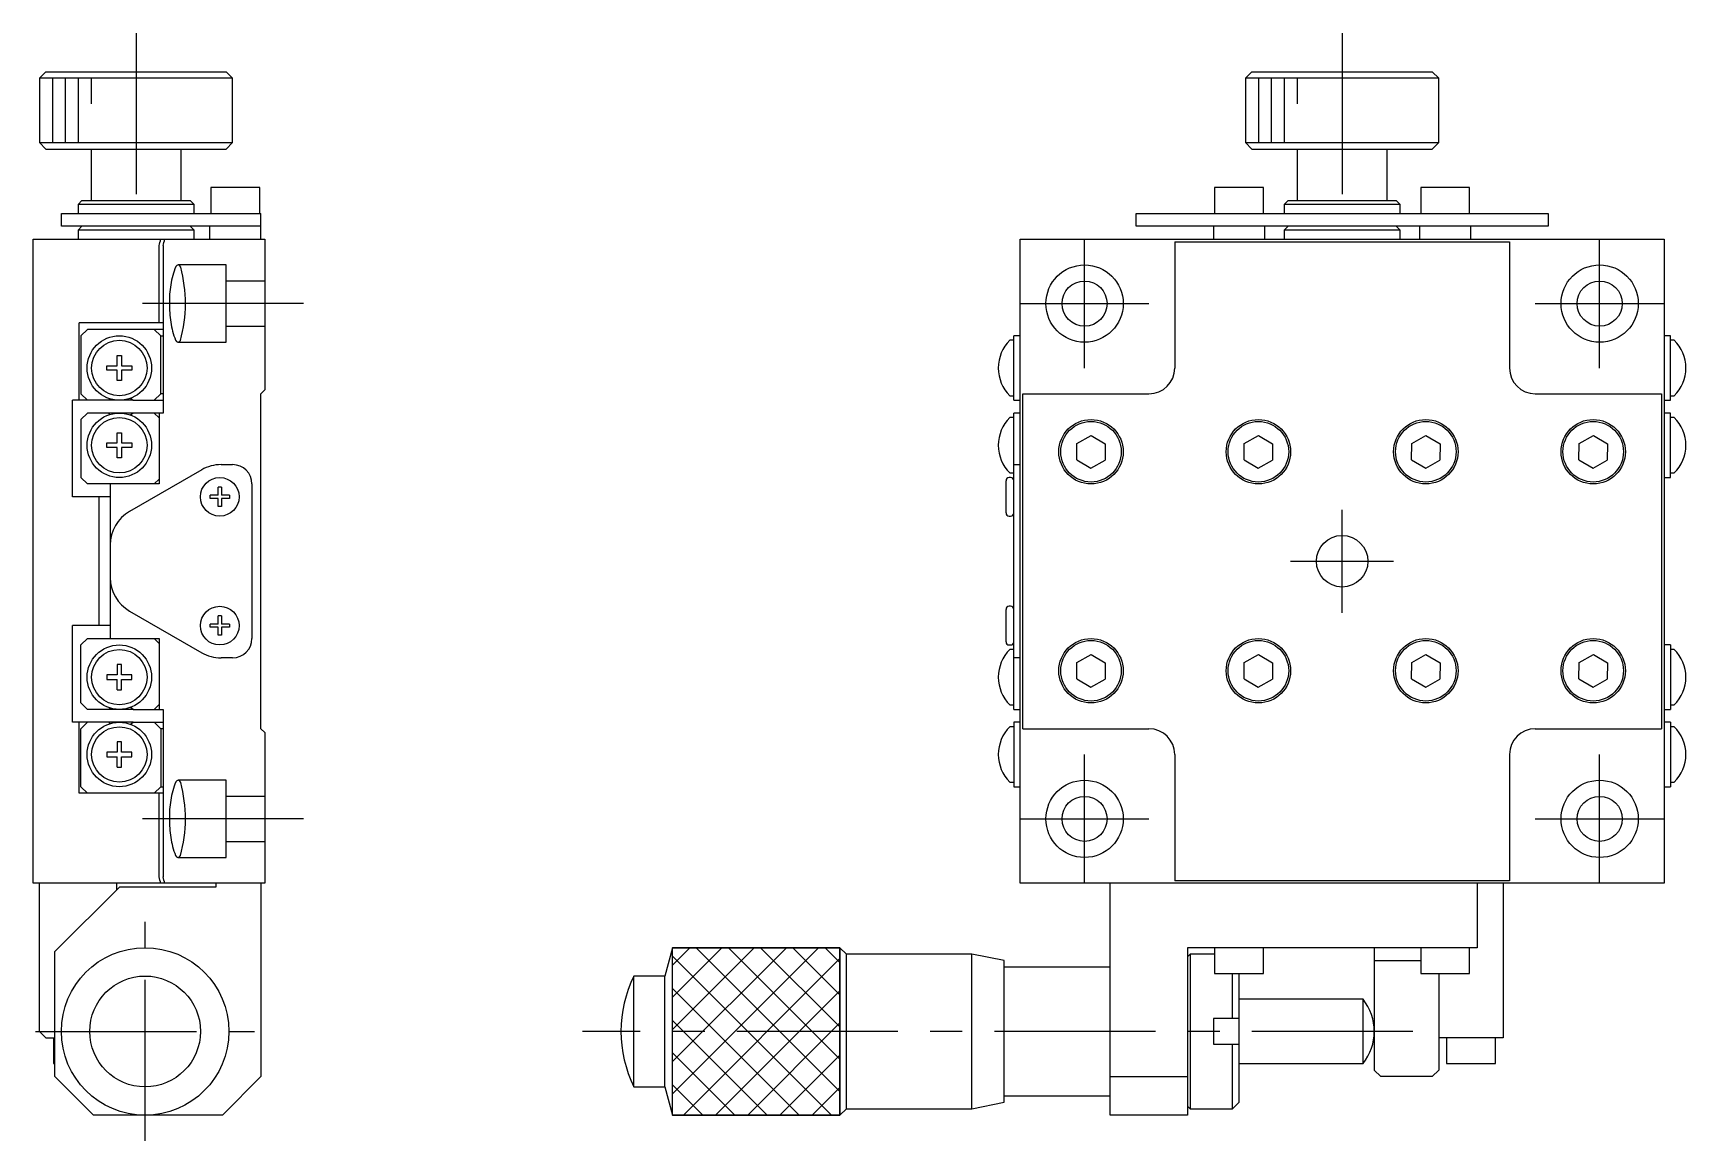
# Model space of a CAD drawing. Extents: x 15 to 357, y 25 to 256.
# Drawn here: x 229 to 357.4, y 125.5 to 211.5 of the extents above; entities that cross this region are included whole.
import ezdxf

# ---------------------------------------------------------------- set-up
doc = ezdxf.new("R2010")
doc.units = 0
doc.header["$LTSCALE"] = 10
doc.linetypes.add('CENTER', pattern=[2, 1.25, -0.25, 0.25, -0.25])
doc.linetypes.add('DASHED', pattern=[3.5, 2, -1.5])
doc.layers.get('0').update_dxf_attribs({"linetype": 'CONTINUOUS'})
doc.layers.add('CENTER', color=1, linetype='CENTER')

msp = doc.modelspace()

# ---------------------------------------------------------------- linework, layer by layer
at = {"color": 7, "linetype": 'CONTINUOUS'}
for p, q in [((230, 208.5), (229.5, 208)), ((229.5, 208), (229.5, 203)), ((244.5, 208), (229.5, 208)), ((230, 208.5), (244, 208.5)), ((244.5, 208), (244, 208.5)), ((244.5, 203), (244.5, 208)), ((323.655413, 208.5), (323.155413, 208)), ((323.155413, 208), (323.155413, 203)), ((338.155413, 208), (323.155413, 208)), ((323.655413, 208.5), (337.655413, 208.5)), ((338.155413, 208), (337.655413, 208.5)), ((338.155413, 203), (338.155413, 208)), ((229.5, 203), (230, 202.5)), ((229.5, 203), (244.5, 203)), ((244, 202.5), (244.5, 203)), ((323.155413, 203), (323.655413, 202.5)), ((323.155413, 203), (338.155413, 203)), ((337.655413, 202.5), (338.155413, 203)), ((230, 202.5), (244, 202.5)), ((233.5, 202.5), (233.5, 198.5)), ((240.5, 198.5), (240.5, 202.5)), ((323.655413, 202.5), (337.655413, 202.5)), ((327.155413, 202.5), (327.155413, 198.5)), ((334.155413, 198.5), (334.155413, 202.5)), ((242.8, 199.5), (242.8, 197.5)), ((246.6, 199.5), (242.8, 199.5)), ((246.6, 197.5), (246.6, 199.5)), ((324.555413, 199.5), (320.755413, 199.5)), ((320.755413, 199.5), (320.755413, 197.5)), ((324.555413, 197.5), (324.555413, 199.5)), ((340.555413, 199.5), (336.755413, 199.5)), ((336.755413, 199.5), (336.755413, 197.5)), ((340.555413, 197.5), (340.555413, 199.5)), ((232.8, 198.5), (232.5, 198.2)), ((232.5, 198.2), (232.5, 197.5)), ((241.5, 198.2), (232.5, 198.2)), ((232.8, 198.5), (241.2, 198.5)), ((241.5, 198.2), (241.2, 198.5)), ((241.5, 197.5), (241.5, 198.2)), ((326.455413, 198.5), (326.155413, 198.2)), ((326.155413, 198.2), (326.155413, 197.5)), ((335.155413, 198.2), (326.155413, 198.2)), ((326.455413, 198.5), (334.855413, 198.5)), ((335.155413, 198.2), (334.855413, 198.5)), ((335.155413, 197.5), (335.155413, 198.2)), ((231.2, 196.5), (231.2, 197.5)), ((231.2, 197.5), (246.7, 197.5)), ((246.7, 196.5), (231.2, 196.5)), ((232.8, 196.5), (232.5, 196.2)), ((241.5, 196.2), (241.2, 196.5)), ((242.7, 196.5), (242.7, 195.5)), ((246.7, 195.5), (246.7, 197.5)), ((314.655413, 196.5), (314.655413, 197.5)), ((314.655413, 197.5), (346.655413, 197.5)), ((346.655413, 196.5), (314.655413, 196.5)), ((320.655413, 196.5), (320.655413, 195.5)), ((324.655413, 195.5), (324.655413, 196.5)), ((326.455413, 196.5), (326.155413, 196.2)), ((335.155413, 196.2), (334.855413, 196.5)), ((336.655413, 196.5), (336.655413, 195.5)), ((340.655413, 195.5), (340.655413, 196.5)), ((346.655413, 197.5), (346.655413, 196.5)), ((229, 145.5), (229, 195.5)), ((229, 195.5), (247, 195.5)), ((232.5, 196.2), (232.5, 195.5)), ((241.5, 196.2), (232.5, 196.2)), ((241.5, 195.5), (241.5, 196.2)), ((247, 195.5), (247, 183.8)), ((305.655413, 145.5), (305.655413, 195.5)), ((305.655413, 195.5), (355.655413, 195.5)), ((317.655413, 195.3), (343.655413, 195.3)), ((317.655413, 195.3), (317.655413, 185.5)), ((326.155413, 196.2), (326.155413, 195.5)), ((335.155413, 196.2), (326.155413, 196.2)), ((335.155413, 195.5), (335.155413, 196.2)), ((343.655413, 195.3), (343.655413, 185.5)), ((355.655413, 195.5), (355.655413, 145.5)), ((238.79144, 189), (238.79144, 195)), ((239.101457, 195), (239.101457, 182)), ((232.576783, 183), (232.576783, 189)), ((239.101457, 189), (232.576783, 189)), ((232.709263, 188), (233.233032, 188.5)), ((232.709263, 188), (232.709263, 183.5)), ((239.101457, 188.5), (233.233032, 188.5)), ((238.404402, 188.5), (238.917213, 188)), ((238.917213, 183.5), (238.917213, 188)), ((238.917213, 188), (239.101457, 188)), ((305.155413, 187.65), (304.863166, 187.65)), ((305.655413, 188), (305.155413, 188)), ((305.155413, 183), (305.155413, 188)), ((356.155413, 188), (355.655413, 188)), ((356.155413, 183), (356.155413, 188)), ((356.447661, 187.65), (356.155413, 187.65)), ((235.52, 186.473388), (235.88, 186.473388)), ((235.52, 185.68), (235.52, 186.473388)), ((235.88, 186.473388), (235.88, 185.68)), ((234.726612, 185.68), (235.52, 185.68)), ((234.726612, 185.32), (234.726612, 185.68)), ((235.52, 185.32), (234.726612, 185.32)), ((235.52, 184.526612), (235.52, 185.32)), ((235.88, 185.68), (236.673388, 185.68)), ((235.88, 185.32), (235.88, 184.526612)), ((236.673388, 185.32), (235.88, 185.32)), ((236.673388, 185.68), (236.673388, 185.32)), ((235.88, 184.526612), (235.52, 184.526612)), ((246.7, 183.5), (247, 183.8)), ((232.057566, 175.5), (232.057566, 183)), ((236.766277, 183), (232.057566, 183)), ((232.709263, 183.5), (233.233032, 183)), ((234.875224, 183), (234.961447, 183.112281)), ((236.565089, 183.155208), (236.766277, 183)), ((236.766277, 183), (239.101457, 183)), ((238.917213, 183.5), (238.404402, 183)), ((239.101457, 183.5), (238.917213, 183.5)), ((246.7, 157.5), (246.7, 183.5)), ((304.863166, 183.35), (305.155413, 183.35)), ((305.155413, 183), (305.655413, 183)), ((305.855413, 157.5), (305.855413, 183.5)), ((305.855413, 183.5), (315.655413, 183.5)), ((345.655413, 183.5), (355.455413, 183.5)), ((355.455413, 183.5), (355.455413, 157.5)), ((355.655413, 183), (356.155413, 183)), ((356.155413, 183.35), (356.447661, 183.35)), ((233.233032, 182), (232.709263, 181.5)), ((232.709263, 181.5), (232.709263, 177)), ((236.766277, 182), (233.233032, 182)), ((234.961447, 181.887719), (234.875224, 182)), ((236.766277, 182), (236.565089, 181.844792)), ((239.101457, 182), (236.766277, 182)), ((238.404402, 182), (238.791448, 181.622639)), ((238.79144, 182), (238.79144, 176.5)), ((305.155413, 181.65), (304.863166, 181.65)), ((305.655413, 182), (305.155413, 182)), ((305.155413, 159), (305.155413, 182)), ((356.155413, 182), (355.655413, 182)), ((356.155413, 177), (356.155413, 182)), ((356.447661, 181.65), (356.155413, 181.65)), ((235.52, 180.473388), (235.88, 180.473388)), ((235.52, 179.68), (235.52, 180.473388)), ((235.88, 180.473388), (235.88, 179.68)), ((310.06121, 179.645021), (311.166917, 180.270118)), ((311.166917, 180.270118), (312.26112, 179.625097)), ((323.06121, 179.645021), (324.166917, 180.270118)), ((324.166917, 180.270118), (325.26112, 179.625097)), ((336.06121, 179.645021), (337.166917, 180.270118)), ((337.166917, 180.270118), (338.26112, 179.625097)), ((349.06121, 179.645021), (350.166917, 180.270118)), ((350.166917, 180.270118), (351.26112, 179.625097)), ((234.726612, 179.68), (235.52, 179.68)), ((234.726612, 179.32), (234.726612, 179.68)), ((235.52, 179.32), (234.726612, 179.32)), ((235.52, 178.526612), (235.52, 179.32)), ((235.88, 178.526612), (235.52, 178.526612)), ((235.88, 179.68), (236.673388, 179.68)), ((235.88, 179.32), (235.88, 178.526612)), ((236.673388, 179.32), (235.88, 179.32)), ((236.673388, 179.68), (236.673388, 179.32)), ((310.049707, 178.374903), (310.06121, 179.645021)), ((312.26112, 179.625097), (312.249616, 178.354979)), ((323.049707, 178.374903), (323.06121, 179.645021)), ((325.26112, 179.625097), (325.249616, 178.354979)), ((336.049707, 178.374903), (336.06121, 179.645021)), ((338.26112, 179.625097), (338.249616, 178.354979)), ((349.049707, 178.374903), (349.06121, 179.645021)), ((351.26112, 179.625097), (351.249616, 178.354979)), ((242.098076, 177.598076), (236.5, 174.366025)), ((243.598076, 178), (244.5, 178)), ((304.863166, 177.35), (305.155413, 177.35)), ((305.155413, 178), (305.655413, 178)), ((310.049707, 178.374903), (311.14391, 177.729881)), ((311.14391, 177.729881), (312.249616, 178.354979)), ((323.049707, 178.374903), (324.14391, 177.729881)), ((324.14391, 177.729881), (325.249616, 178.354979)), ((336.049707, 178.374903), (337.14391, 177.729881)), ((337.14391, 177.729881), (338.249616, 178.354979)), ((349.049707, 178.374903), (350.14391, 177.729881)), ((350.14391, 177.729881), (351.249616, 178.354979)), ((356.155413, 177.35), (356.447661, 177.35)), ((233.233032, 176.5), (232.709263, 177)), ((238.79144, 176.5), (233.233032, 176.5)), ((235, 176.5), (235, 164.5)), ((238.791448, 176.877361), (238.404402, 176.5)), ((243.375, 175.625), (243.375, 176.25)), ((243.625, 176.25), (243.375, 176.25)), ((243.625, 176.25), (243.625, 175.625)), ((246, 176.5), (246, 164.5)), ((304.555413, 174.25), (304.555413, 176.75)), ((304.905413, 177), (304.805413, 177)), ((355.655413, 177), (356.155413, 177)), ((235, 175.5), (232.057566, 175.5)), ((234.133144, 165.5), (234.133144, 175.5)), ((242.75, 175.375), (242.75, 175.625)), ((243.375, 175.625), (242.75, 175.625)), ((243.375, 175.375), (242.75, 175.375)), ((243.375, 174.75), (243.375, 175.375)), ((243.625, 174.75), (243.375, 174.75)), ((244.25, 175.625), (243.625, 175.625)), ((243.625, 175.375), (243.625, 174.75)), ((244.25, 175.375), (243.625, 175.375)), ((244.25, 175.625), (244.25, 175.375)), ((304.805413, 174), (304.905413, 174)), ((304.905413, 167), (304.805413, 167)), ((236.5, 166.633975), (242.098076, 163.401924)), ((242.75, 165.375), (242.75, 165.625)), ((243.375, 165.625), (242.75, 165.625)), ((243.375, 165.625), (243.375, 166.25)), ((243.625, 166.25), (243.375, 166.25)), ((243.625, 166.25), (243.625, 165.625)), ((244.25, 165.625), (243.625, 165.625)), ((244.25, 165.625), (244.25, 165.375)), ((304.555413, 164.25), (304.555413, 166.75)), ((232.057566, 158), (232.057566, 165.5)), ((235, 165.5), (232.057566, 165.5)), ((233.233032, 164.5), (232.709263, 164)), ((233.233032, 164.5), (238.79144, 164.5)), ((238.791448, 164.122639), (238.404402, 164.5)), ((238.79144, 164.5), (238.79144, 159)), ((243.375, 165.375), (242.75, 165.375)), ((243.375, 164.75), (243.375, 165.375)), ((243.625, 164.75), (243.375, 164.75)), ((243.625, 165.375), (243.625, 164.75)), ((244.25, 165.375), (243.625, 165.375)), ((232.709263, 159.5), (232.709263, 164)), ((304.805413, 164), (304.905413, 164)), ((305.155413, 163.65), (304.863166, 163.65)), ((310.06121, 162.645021), (311.166917, 163.270118)), ((311.166917, 163.270118), (312.26112, 162.625097)), ((323.06121, 162.645021), (324.166917, 163.270118)), ((324.166917, 163.270118), (325.26112, 162.625097)), ((336.06121, 162.645021), (337.166917, 163.270118)), ((337.166917, 163.270118), (338.26112, 162.625097)), ((349.06121, 162.645021), (350.166917, 163.270118)), ((350.166917, 163.270118), (351.26112, 162.625097)), ((356.155413, 164), (355.655413, 164)), ((356.155413, 164), (356.155413, 159)), ((356.447661, 163.65), (356.155413, 163.65)), ((235.88, 162.473388), (235.52, 162.473388)), ((235.52, 162.473388), (235.52, 161.68)), ((235.88, 161.68), (235.88, 162.473388)), ((244.5, 163), (243.598076, 163)), ((305.655413, 163), (305.155413, 163)), ((310.049707, 161.374903), (310.06121, 162.645021)), ((312.26112, 162.625097), (312.249616, 161.354979)), ((323.049707, 161.374903), (323.06121, 162.645021)), ((325.26112, 162.625097), (325.249616, 161.354979)), ((336.049707, 161.374903), (336.06121, 162.645021)), ((338.26112, 162.625097), (338.249616, 161.354979)), ((349.049707, 161.374903), (349.06121, 162.645021)), ((351.26112, 162.625097), (351.249616, 161.354979)), ((235.52, 161.68), (234.726612, 161.68)), ((234.726612, 161.68), (234.726612, 161.32)), ((234.726612, 161.32), (235.52, 161.32)), ((235.52, 160.526612), (235.52, 161.32)), ((235.52, 160.526612), (235.88, 160.526612)), ((236.673388, 161.68), (235.88, 161.68)), ((235.88, 160.526612), (235.88, 161.32)), ((235.88, 161.32), (236.673388, 161.32)), ((236.673388, 161.32), (236.673388, 161.68)), ((310.049707, 161.374903), (311.14391, 160.729881)), ((311.14391, 160.729881), (312.249616, 161.354979)), ((323.049707, 161.374903), (324.14391, 160.729881)), ((324.14391, 160.729881), (325.249616, 161.354979)), ((336.049707, 161.374903), (337.14391, 160.729881)), ((337.14391, 160.729881), (338.249616, 161.354979)), ((349.049707, 161.374903), (350.14391, 160.729881)), ((350.14391, 160.729881), (351.249616, 161.354979)), ((233.233032, 159), (232.709263, 159.5)), ((238.404402, 159), (238.791448, 159.377361)), ((304.863166, 159.35), (305.155413, 159.35)), ((356.155413, 159.35), (356.447661, 159.35)), ((236.766277, 158), (232.057566, 158)), ((232.576783, 152.5), (232.576783, 158)), ((232.709263, 157.5), (233.233032, 158)), ((236.766277, 159), (233.233032, 159)), ((234.961447, 159.112281), (234.875224, 159)), ((234.875224, 158), (234.961447, 157.887719)), ((236.766277, 159), (236.565089, 159.155208)), ((236.565089, 157.844792), (236.766277, 158)), ((236.766277, 159), (239.101457, 159)), ((236.766277, 158), (239.101457, 158)), ((238.917213, 157.5), (238.404402, 158)), ((239.101457, 159), (239.101457, 146)), ((305.155413, 159), (305.655413, 159)), ((305.655413, 158), (305.155413, 158)), ((305.155413, 158), (305.155413, 153)), ((355.655413, 159), (356.155413, 159)), ((356.155413, 158), (355.655413, 158)), ((356.155413, 158), (356.155413, 153)), ((232.709263, 153), (232.709263, 157.5)), ((238.917213, 157.5), (238.917213, 153)), ((239.101457, 157.5), (238.917213, 157.5)), ((247, 157.2), (246.7, 157.5)), ((247, 157.2), (247, 145.5)), ((305.155413, 157.65), (304.863166, 157.65)), ((305.855413, 157.5), (315.655413, 157.5)), ((345.655413, 157.5), (355.455413, 157.5)), ((356.447661, 157.65), (356.155413, 157.65)), ((235.52, 155.68), (234.726612, 155.68)), ((234.726612, 155.68), (234.726612, 155.32)), ((234.726612, 155.32), (235.52, 155.32)), ((235.88, 156.473388), (235.52, 156.473388)), ((235.52, 156.473388), (235.52, 155.68)), ((235.52, 154.526612), (235.52, 155.32)), ((235.88, 155.68), (235.88, 156.473388)), ((236.673388, 155.68), (235.88, 155.68)), ((235.88, 155.32), (236.673388, 155.32)), ((235.88, 154.526612), (235.88, 155.32)), ((236.673388, 155.32), (236.673388, 155.68)), ((317.655413, 155.5), (317.655413, 145.7)), ((343.655413, 155.5), (343.655413, 145.7)), ((235.52, 154.526612), (235.88, 154.526612)), ((232.709263, 153), (233.233032, 152.5)), ((238.404402, 152.5), (238.917213, 153)), ((238.917213, 153), (239.101457, 153)), ((304.863166, 153.35), (305.155413, 153.35)), ((305.155413, 153), (305.655413, 153)), ((355.655413, 153), (356.155413, 153)), ((356.155413, 153.35), (356.447661, 153.35)), ((239.101457, 152.5), (232.576783, 152.5)), ((238.79144, 146), (238.79144, 152.5)), ((247, 145.5), (229, 145.5)), ((229.5, 134), (229.5, 145.5)), ((235.7, 145.2), (230.7, 140.2)), ((235.5, 145), (235.5, 145.5)), ((243.2, 145.2), (235.7, 145.2)), ((243.2, 145.5), (243.2, 145.2)), ((246.7, 145.5), (246.7, 130.5)), ((355.655413, 145.5), (305.655413, 145.5)), ((312.655413, 127.5), (312.655413, 145.5)), ((343.655413, 145.7), (317.655413, 145.7)), ((341.155413, 145.5), (341.155413, 140.5)), ((343.155413, 145.5), (343.155413, 133.5)), ((230.7, 130.5), (230.7, 140.2)), ((278.655406, 140.499999), (278.065918, 138.3)), ((278.655406, 140.499999), (291.655407, 140.499999)), ((278.655406, 127.500001), (278.655406, 140.499999)), ((292.155409, 139.999996), (291.655407, 140.499999)), ((291.655407, 140.499999), (291.655407, 127.500001)), ((301.905414, 139.999996), (292.155409, 139.999996)), ((292.155409, 128.000004), (292.155409, 139.999996)), ((304.405413, 139.499997), (301.905414, 139.999996)), ((301.905414, 128.000004), (301.905414, 139.999996)), ((341.155413, 140.5), (318.655413, 140.5)), ((318.655413, 140.5), (318.655413, 127.5)), ((318.855413, 140), (318.655413, 139.8)), ((320.755413, 140), (318.855413, 140)), ((318.855413, 140), (318.855413, 128)), ((320.755413, 140.5), (320.755413, 138.5)), ((324.555413, 138.5), (324.555413, 140.5)), ((333.155413, 140.5), (333.155413, 131)), ((336.755413, 140.5), (336.755413, 138.5)), ((340.555413, 138.5), (340.555413, 140.5)), ((304.405413, 128.500003), (304.405413, 139.499997)), ((312.655413, 139), (304.405413, 139)), ((333.155413, 139.5), (336.755413, 139.5)), ((278.065918, 138.3), (275.655407, 138.3)), ((275.655407, 129.7), (275.655407, 138.3)), ((278.065918, 129.7), (278.065918, 138.3)), ((320.755413, 138.5), (324.555413, 138.5)), ((322.155413, 135), (322.155413, 138.5)), ((322.655413, 128.5), (322.655413, 138.5)), ((336.755413, 138.5), (340.555413, 138.5)), ((338.155413, 138.5), (338.155413, 131)), ((332.277904, 136.499996), (322.655413, 136.499996)), ((332.277904, 131.500004), (332.277904, 136.499996)), ((320.655413, 135), (320.655413, 133)), ((322.655413, 135), (320.655413, 135)), ((229.5, 134), (230, 133.5)), ((230, 133.5), (230.7, 133.5)), ((230.6, 133.5), (230.6, 131.5)), ((343.155413, 133.5), (338.155413, 133.5)), ((338.755413, 133.5), (338.755413, 131.5)), ((342.555413, 131.5), (342.555413, 133.5)), ((320.655413, 133), (322.655413, 133)), ((322.155413, 128), (322.155413, 133)), ((230.6, 131.5), (230.7, 131.5)), ((322.655413, 131.500004), (332.277904, 131.500004)), ((333.655413, 130.5), (333.155413, 131)), ((338.155413, 131), (337.655413, 130.5)), ((338.755413, 131.5), (342.555413, 131.5)), ((230.7, 130.5), (233.7, 127.5)), ((243.7, 127.5), (246.7, 130.5)), ((275.655407, 129.7), (278.065918, 129.7)), ((278.065918, 129.7), (278.655406, 127.500001)), ((312.655413, 130.5), (318.655413, 130.5)), ((337.655413, 130.5), (333.655413, 130.5)), ((301.905414, 128.000004), (304.405413, 128.500003)), ((304.405413, 129), (312.655413, 129)), ((322.155413, 128), (322.655413, 128.5)), ((243.7, 127.5), (233.7, 127.5)), ((291.655407, 127.500001), (278.655406, 127.500001)), ((291.655407, 127.500001), (292.155409, 128.000004)), ((292.155409, 128.000004), (301.905414, 128.000004)), ((318.655413, 127.5), (312.655413, 127.5)), ((318.655413, 128.2), (318.855413, 128)), ((318.855413, 128), (322.155413, 128))]:
    msp.add_line(p, q, dxfattribs=at)
at = {"color": 3, "linetype": 'CONTINUOUS'}
for p, q in [((230.5, 208), (230.5, 203)), ((231.5, 208), (231.5, 203)), ((232.5, 208), (232.5, 203)), ((233.5, 208), (233.5, 206)), ((324.155413, 208), (324.155413, 203)), ((325.155413, 208), (325.155413, 203)), ((326.155413, 208), (326.155413, 203)), ((327.155413, 208), (327.155413, 206)), ((291.655407, 140.499999), (278.655406, 140.499999)), ((278.655406, 127.500001), (278.655406, 140.499999)), ((278.655406, 139.155406), (279.999999, 140.499999)), ((278.655406, 136.655406), (282.499999, 140.499999)), ((278.655406, 134.155406), (284.999999, 140.499999)), ((278.655406, 131.655406), (287.499999, 140.499999)), ((278.655406, 129.155406), (289.999999, 140.499999)), ((280.500001, 140.499999), (291.655407, 129.344593)), ((283.000001, 140.499999), (291.655407, 131.844593)), ((285.500001, 140.499999), (291.655407, 134.344593)), ((288.000001, 140.499999), (291.655407, 136.844593)), ((290.500001, 140.499999), (291.655407, 139.344593)), ((291.655407, 127.500001), (291.655407, 140.499999)), ((278.655406, 139.844594), (290.999999, 127.500001)), ((279.500001, 127.500001), (291.655407, 139.655407)), ((278.655406, 137.344594), (288.499999, 127.500001)), ((282.000001, 127.500001), (291.655407, 137.155407)), ((278.655406, 134.844594), (285.999999, 127.500001)), ((284.500001, 127.500001), (291.655407, 134.655407)), ((278.655406, 132.344594), (283.499999, 127.500001)), ((287.000001, 127.500001), (291.655407, 132.155407)), ((278.655406, 129.844594), (280.999999, 127.500001)), ((289.500001, 127.500001), (291.655407, 129.655407)), ((278.655406, 127.500001), (291.655407, 127.500001))]:
    msp.add_line(p, q, dxfattribs=at)
at = {"color": 3, "linetype": 'DASHED'}
for p, q in [((240.164835, 193.461135), (240.083903, 193.373606)), ((240.265051, 193.5), (240.164835, 193.461135)), ((244, 193.5), (240.265039, 193.5)), ((240.29591, 193.496203), (240.265051, 193.5)), ((240.397461, 193.427587), (240.29591, 193.496203)), ((240.468278, 193.323028), (240.397461, 193.427587)), ((244, 187.5), (244, 193.5)), ((247, 192.25), (244, 192.25)), ((239.599667, 190.472913), (239.599686, 190.534865)), ((244, 188.75), (247, 188.75)), ((240.060094, 187.661874), (240.138997, 187.561343)), ((240.138997, 187.561343), (240.244985, 187.50159)), ((240.244985, 187.50159), (240.265051, 187.5)), ((240.265033, 187.5), (244, 187.5)), ((240.265051, 187.5), (240.375685, 187.550086)), ((240.375685, 187.550086), (240.449784, 187.644705)), ((240.164835, 153.461135), (240.083903, 153.373606)), ((240.265051, 153.5), (240.164835, 153.461135)), ((244, 153.5), (240.265039, 153.5)), ((240.29591, 153.496203), (240.265051, 153.5)), ((240.397461, 153.427587), (240.29591, 153.496203)), ((240.468278, 153.323028), (240.397461, 153.427587)), ((244, 147.5), (244, 153.5)), ((247, 152.25), (244, 152.25)), ((239.599667, 150.472913), (239.599686, 150.534865)), ((240.060094, 147.661874), (240.138997, 147.561343)), ((240.375685, 147.550086), (240.449784, 147.644705)), ((244, 148.75), (247, 148.75)), ((240.138997, 147.561343), (240.244985, 147.50159)), ((240.244985, 147.50159), (240.265051, 147.5)), ((240.265033, 147.5), (244, 147.5)), ((240.265051, 147.5), (240.375685, 147.550086))]:
    msp.add_line(p, q, dxfattribs=at)
for centre in [(310.655413, 190.5), (350.655413, 190.5), (310.655413, 150.5), (350.655413, 150.5)]:
    msp.add_circle(centre, 3, dxfattribs=at)
at = {"color": 7, "linetype": 'CONTINUOUS'}
for centre, radius in [((310.655413, 190.5), 1.75), ((350.655413, 190.5), 1.75), ((235.7, 185.5), 2.5), ((235.7, 185.5), 2.15), ((235.7, 179.5), 2.5), ((235.7, 179.5), 2.15), ((311.155413, 179), 2.5), ((311.155413, 179), 2.35), ((324.155413, 179), 2.5), ((324.155413, 179), 2.35), ((337.155413, 179), 2.5), ((337.155413, 179), 2.35), ((350.155413, 179), 2.5), ((350.155413, 179), 2.35), ((243.5, 175.5), 1.5), ((330.655413, 170.5), 2), ((243.5, 165.5), 1.5), ((311.155413, 162), 2.5), ((311.155413, 162), 2.35), ((324.155413, 162), 2.5), ((324.155413, 162), 2.35), ((337.155413, 162), 2.5), ((337.155413, 162), 2.35), ((350.155413, 162), 2.5), ((350.155413, 162), 2.35), ((235.7, 161.5), 2.5), ((235.7, 161.5), 2.15), ((235.7, 155.5), 2.5), ((235.7, 155.5), 2.15), ((310.655413, 150.5), 1.75), ((350.655413, 150.5), 1.75), ((237.7, 134), 6.499999), ((237.7, 134), 4.3)]:
    msp.add_circle(centre, radius, dxfattribs=at)
for centre, radius, start, end in [((143, 220), 99, 345.373006, 345.671869), ((143, 220), 99.3, 345.418177, 345.716078), ((306.955413, 185.5), 3, 134.220044, 225.779956), ((354.355413, 185.5), 3, 314.220044, 45.779956), ((315.655413, 185.5), 2, 270, 0), ((345.655413, 185.5), 2, 180, 270), ((306.955413, 179.5), 3, 134.220044, 225.779956), ((354.355413, 179.5), 3, 314.220044, 45.779956), ((243.598076, 175), 3, 90, 120), ((244.5, 176.5), 1.5, 0, 90), ((304.805413, 176.75), 0.25, 90, 180), ((304.905413, 176.75), 0.25, 0, 90), ((238, 171.767949), 3, 120, 180), ((304.805413, 174.25), 0.25, 180, 270), ((304.905413, 174.25), 0.25, 270, 0), ((238, 169.232051), 3, 180, 240), ((304.805413, 166.75), 0.25, 90, 180), ((304.905413, 166.75), 0.25, 0, 90), ((244.5, 164.5), 1.5, 270, 0), ((243.598076, 166), 3, 240, 270), ((306.955413, 161.5), 3, 134.220044, 225.779956), ((304.805413, 164.25), 0.25, 180, 270), ((304.905413, 164.25), 0.25, 270, 0), ((354.355413, 161.5), 3, 314.220044, 45.779956), ((306.955413, 155.5), 3, 134.220044, 225.779956), ((315.655413, 155.5), 2, 0, 90), ((345.655413, 155.5), 2, 90, 180), ((354.355413, 155.5), 3, 314.220044, 45.779956), ((143, 121), 99, 14.328131, 14.626994), ((143, 121), 99.3, 14.283922, 14.581823), ((284.400408, 133.999998), 9.745001, 153.816202, 206.183785), ((329.155409, 133.999997), 3.999997, 321.317827, 38.682205)]:
    msp.add_arc(centre, radius, start, end, dxfattribs=at)
at = {"color": 3, "linetype": 'DASHED'}
for centre, radius, start, end in [((246.566105, 190.803605), 6.97308, 158.373141, 182.495424), ((229.901976, 190.518249), 10.932224, 344.760712, 14.866083), ((247.008571, 190.245606), 7.4133, 178.033461, 200.397221), ((246.566105, 150.803605), 6.97308, 158.373141, 182.495424), ((229.901976, 150.518249), 10.932224, 344.760712, 14.866083), ((247.008571, 150.245606), 7.4133, 178.033461, 200.397221)]:
    msp.add_arc(centre, radius, start, end, dxfattribs=at)
at = {"layer": 'CENTER', "color": 1, "linetype": 'CENTER'}
for p, q in [((237, 211.5), (237, 197.5)), ((330.655413, 211.5), (330.655413, 197.5)), ((310.655413, 185.5), (310.655413, 195.5)), ((350.655413, 185.5), (350.655413, 195.5)), ((250, 190.5), (236.599638, 190.5)), ((305.655413, 190.5), (315.655413, 190.5)), ((345.655413, 190.5), (355.655413, 190.5)), ((330.655413, 166.5), (330.655413, 174.5)), ((326.655413, 170.5), (334.655413, 170.5)), ((310.655413, 145.5), (310.655413, 155.5)), ((350.655413, 145.5), (350.655413, 155.5)), ((250, 150.5), (236.599638, 150.5)), ((305.655413, 150.5), (315.655413, 150.5)), ((345.655413, 150.5), (355.655413, 150.5)), ((237.7, 125.500001), (237.7, 142.499999)), ((229.200001, 134), (246.199999, 134)), ((336.155413, 134), (271.655406, 134))]:
    msp.add_line(p, q, dxfattribs=at)

doc.saveas('drawing.dxf')
